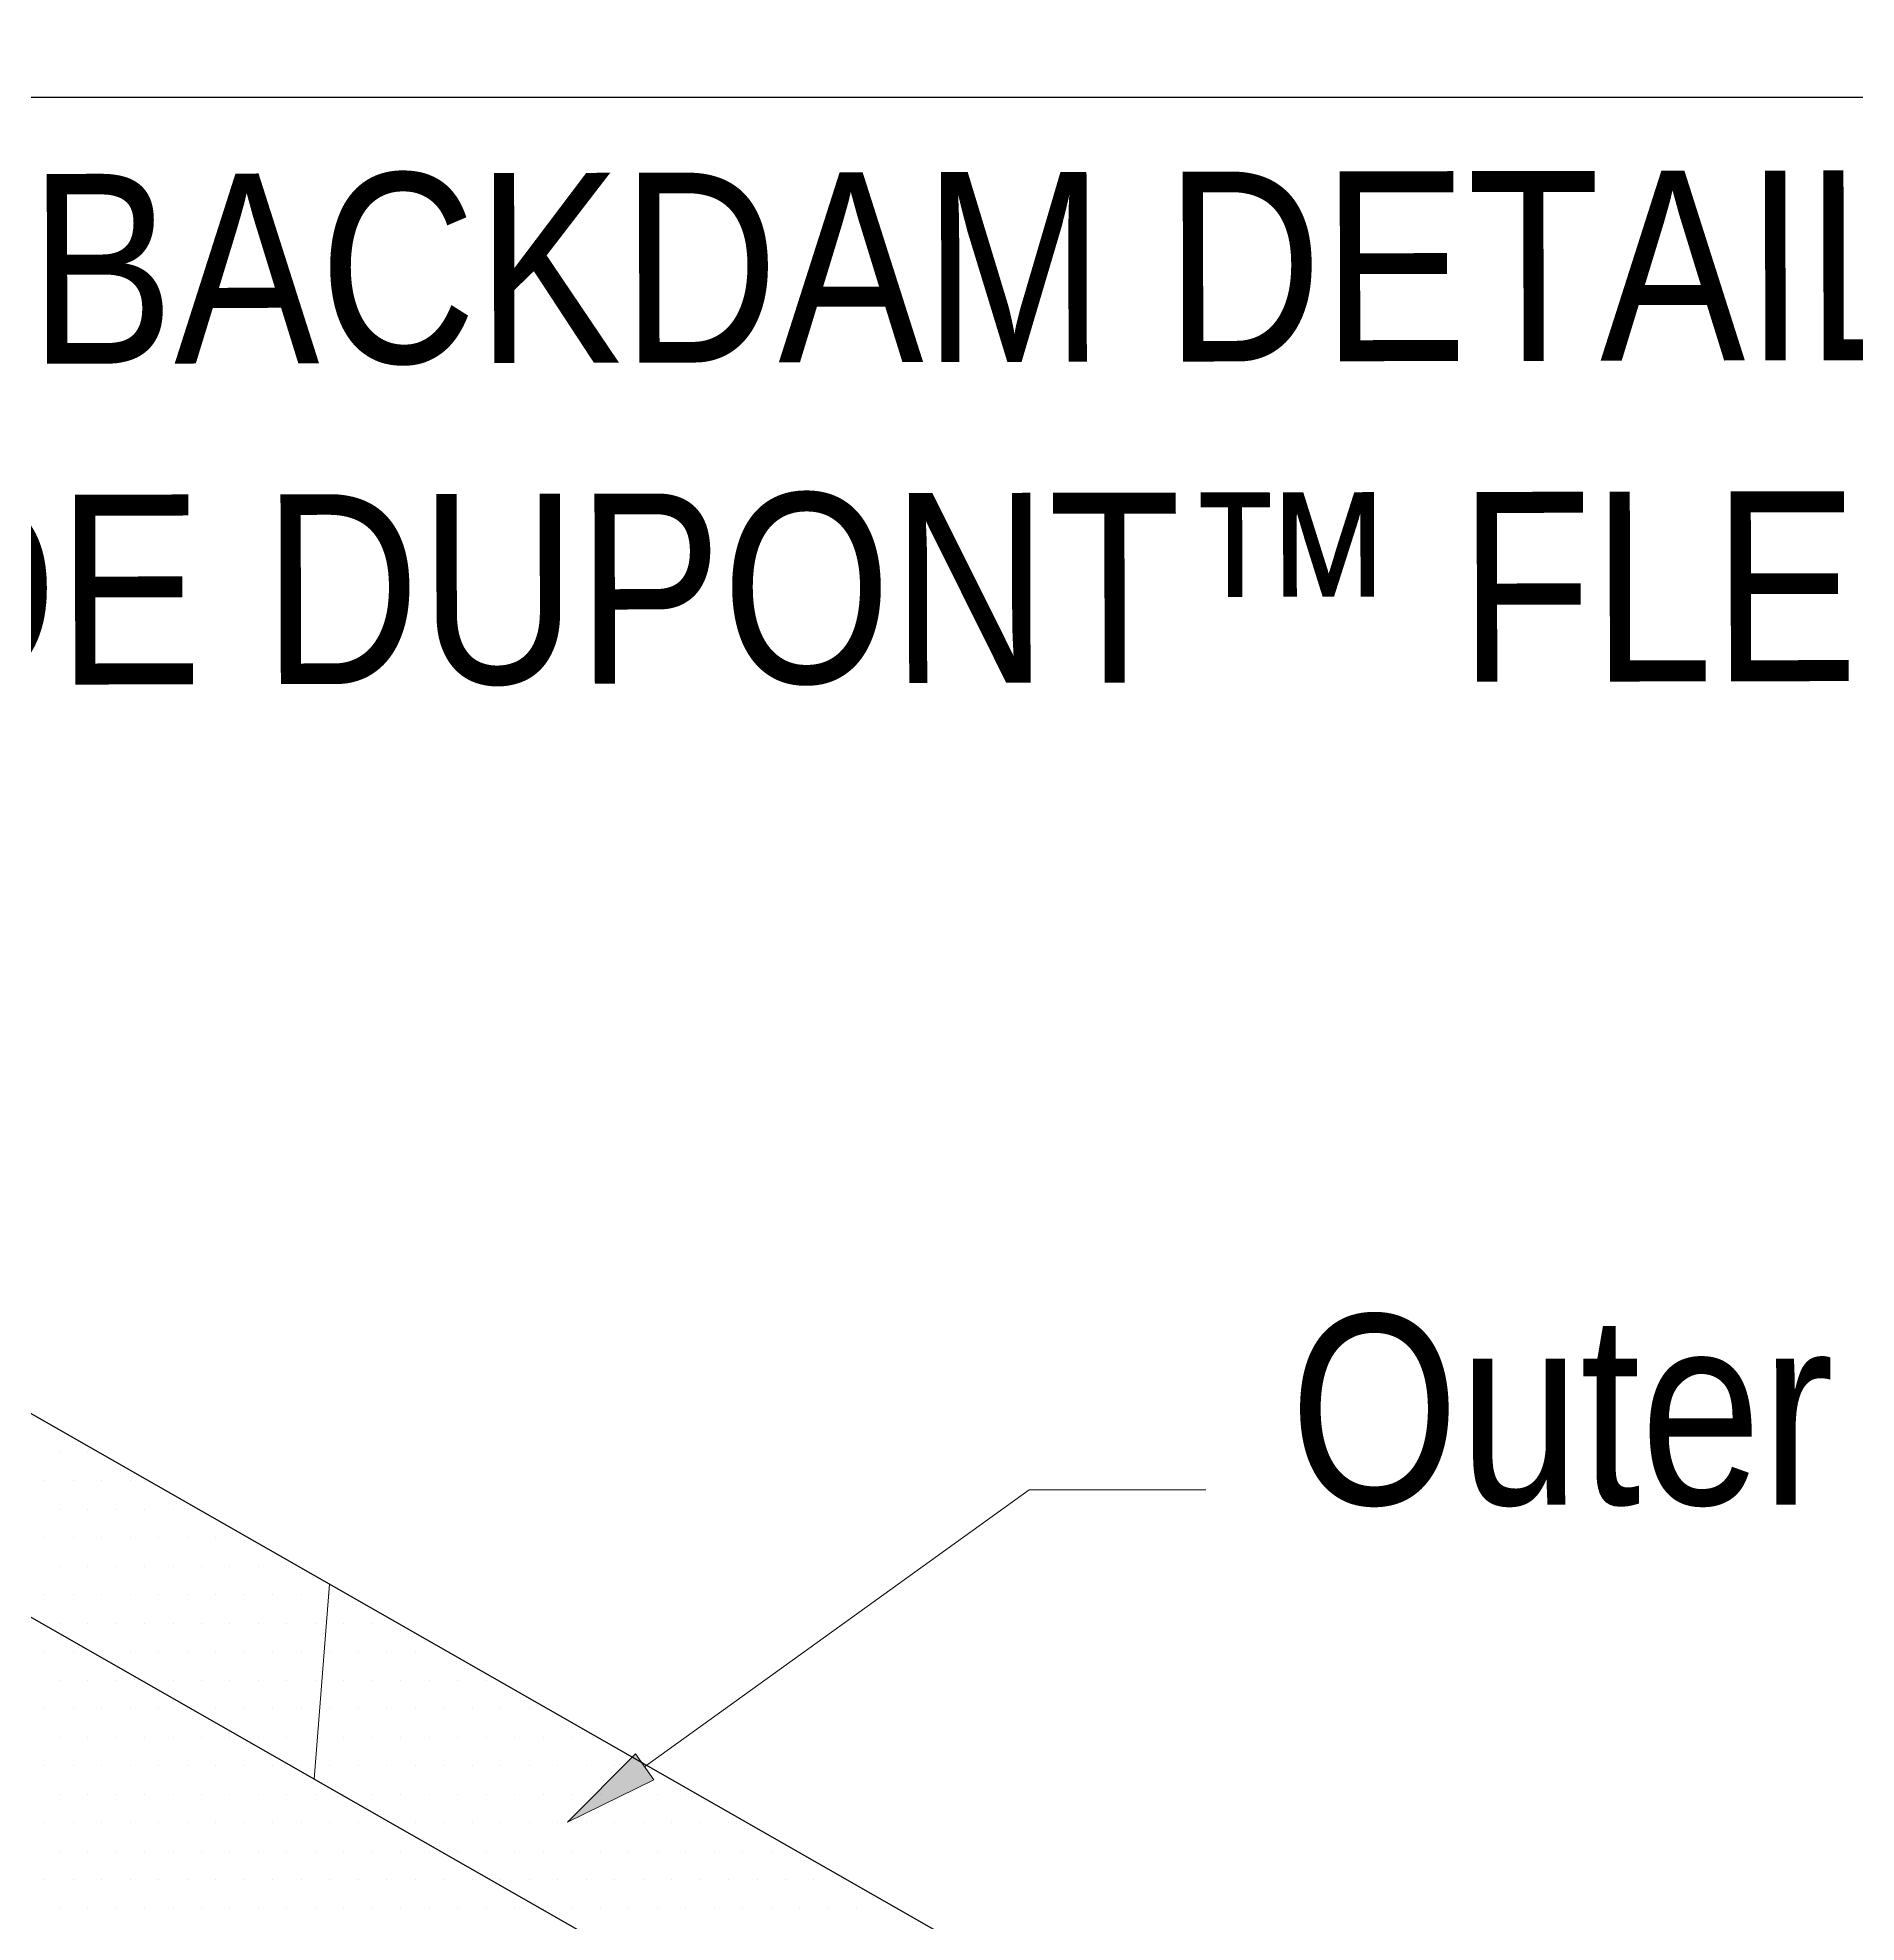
# Model space of a CAD drawing. Extents: x -1392 to 5791, y -3809 to 1722.
# Drawn here: x -600.7 to -514.5, y 1530 to 1619.3 of the extents above; entities that cross this region are included whole.
import ezdxf

# ---------------------------------------------------------------- set-up
doc = ezdxf.new("R2010")
doc.units = 0
doc.header["$MEASUREMENT"] = 0
for name, color, linetype, lineweight in [('.ATI-HATCH', 7, 'Continuous', 0), ('G-ANNO-TTLB', 7, 'Continuous', 0), ('TYVEK', 7, 'Continuous', 0)]:
    doc.layers.add(name, color=color, linetype=linetype, lineweight=lineweight)

# ---------------------------------------------------------------- blocks, each defined once
blk = doc.blocks.new('Block_121')
at = {"layer": '.ATI-HATCH'}
for points, knots in [([(-651.574, 1582.965), (-651.574, 1582.965), (-659.973, 1578.106), (-659.973, 1578.106), (-659.973, 1578.106), (-587.553, 1536.753), (-587.553, 1536.753), (-587.553, 1536.753), (-586.834, 1545.997), (-586.834, 1545.997), (-586.834, 1545.997), (-651.574, 1582.965), (-651.574, 1582.965)], [0, 0, 0, 0, 1, 1, 1, 2, 2, 2, 3, 3, 3, 4, 4, 4, 4]), ([(-659.973, 1578.106), (-659.973, 1578.106), (-668.371, 1573.247), (-668.371, 1573.247), (-668.371, 1573.247), (-676.769, 1568.388), (-676.769, 1568.388), (-676.769, 1568.388), (-542.374, 1491.646), (-542.374, 1491.646), (-542.374, 1491.646), (-525.577, 1501.364), (-525.577, 1501.364), (-525.577, 1501.364), (-659.973, 1578.106), (-659.973, 1578.106)], [0, 0, 0, 0, 1, 1, 1, 2, 2, 2, 3, 3, 3, 4, 4, 4, 5, 5, 5, 5]), ([(-586.834, 1545.997), (-586.834, 1545.997), (-587.553, 1536.753), (-587.553, 1536.753), (-587.553, 1536.753), (-544.344, 1512.08), (-544.344, 1512.08), (-544.344, 1512.08), (-543.625, 1521.324), (-543.625, 1521.324), (-543.625, 1521.324), (-586.834, 1545.997), (-586.834, 1545.997)], [0, 0, 0, 0, 1, 1, 1, 2, 2, 2, 3, 3, 3, 4, 4, 4, 4])]:
    blk.add_open_spline(points, degree=3, knots=knots, dxfattribs=at)
at = {"layer": '.ATI-HATCH', "color": 8, "lineweight": 0, "true_color": 0x808080}
for points in [[(-600.321, 1553.597), (-600.321, 1553.597), (-600.321, 1553.597), (-600.321, 1553.597)], [(-599.646, 1552.247), (-599.646, 1552.247), (-599.646, 1552.247), (-599.646, 1552.247)], [(-598.296, 1552.247), (-598.296, 1552.247), (-598.296, 1552.247), (-598.296, 1552.247)], [(-600.321, 1550.897), (-600.321, 1550.897), (-600.321, 1550.897), (-600.321, 1550.897)], [(-598.971, 1550.897), (-598.971, 1550.897), (-598.971, 1550.897), (-598.971, 1550.897)], [(-597.621, 1550.897), (-597.621, 1550.897), (-597.621, 1550.897), (-597.621, 1550.897)], [(-596.271, 1550.897), (-596.271, 1550.897), (-596.271, 1550.897), (-596.271, 1550.897)], [(-599.646, 1549.547), (-599.646, 1549.547), (-599.646, 1549.547), (-599.646, 1549.547)], [(-598.296, 1549.547), (-598.296, 1549.547), (-598.296, 1549.547), (-598.296, 1549.547)], [(-596.946, 1549.547), (-596.946, 1549.547), (-596.946, 1549.547), (-596.946, 1549.547)], [(-595.596, 1549.547), (-595.596, 1549.547), (-595.596, 1549.547), (-595.596, 1549.547)], [(-594.246, 1549.547), (-594.246, 1549.547), (-594.246, 1549.547), (-594.246, 1549.547)], [(-600.321, 1548.197), (-600.321, 1548.197), (-600.321, 1548.197), (-600.321, 1548.197)], [(-598.971, 1548.197), (-598.971, 1548.197), (-598.971, 1548.197), (-598.971, 1548.197)], [(-597.621, 1548.197), (-597.621, 1548.197), (-597.621, 1548.197), (-597.621, 1548.197)], [(-596.271, 1548.197), (-596.271, 1548.197), (-596.271, 1548.197), (-596.271, 1548.197)], [(-594.921, 1548.197), (-594.921, 1548.197), (-594.921, 1548.197), (-594.921, 1548.197)], [(-593.571, 1548.197), (-593.571, 1548.197), (-593.571, 1548.197), (-593.571, 1548.197)], [(-592.221, 1548.197), (-592.221, 1548.197), (-592.221, 1548.197), (-592.221, 1548.197)], [(-590.871, 1548.197), (-590.871, 1548.197), (-590.871, 1548.197), (-590.871, 1548.197)], [(-599.646, 1546.847), (-599.646, 1546.847), (-599.646, 1546.847), (-599.646, 1546.847)], [(-598.296, 1546.847), (-598.296, 1546.847), (-598.296, 1546.847), (-598.296, 1546.847)], [(-596.946, 1546.847), (-596.946, 1546.847), (-596.946, 1546.847), (-596.946, 1546.847)], [(-595.596, 1546.847), (-595.596, 1546.847), (-595.596, 1546.847), (-595.596, 1546.847)], [(-594.246, 1546.847), (-594.246, 1546.847), (-594.246, 1546.847), (-594.246, 1546.847)], [(-592.896, 1546.847), (-592.896, 1546.847), (-592.896, 1546.847), (-592.896, 1546.847)], [(-591.546, 1546.847), (-591.546, 1546.847), (-591.546, 1546.847), (-591.546, 1546.847)], [(-590.196, 1546.847), (-590.196, 1546.847), (-590.196, 1546.847), (-590.196, 1546.847)], [(-588.846, 1546.847), (-588.846, 1546.847), (-588.846, 1546.847), (-588.846, 1546.847)], [(-600.321, 1545.497), (-600.321, 1545.497), (-600.321, 1545.497), (-600.321, 1545.497)], [(-598.971, 1545.497), (-598.971, 1545.497), (-598.971, 1545.497), (-598.971, 1545.497)], [(-597.621, 1545.497), (-597.621, 1545.497), (-597.621, 1545.497), (-597.621, 1545.497)], [(-596.271, 1545.497), (-596.271, 1545.497), (-596.271, 1545.497), (-596.271, 1545.497)], [(-594.921, 1545.497), (-594.921, 1545.497), (-594.921, 1545.497), (-594.921, 1545.497)], [(-593.571, 1545.497), (-593.571, 1545.497), (-593.571, 1545.497), (-593.571, 1545.497)], [(-592.221, 1545.497), (-592.221, 1545.497), (-592.221, 1545.497), (-592.221, 1545.497)], [(-590.871, 1545.497), (-590.871, 1545.497), (-590.871, 1545.497), (-590.871, 1545.497)], [(-589.521, 1545.497), (-589.521, 1545.497), (-589.521, 1545.497), (-589.521, 1545.497)], [(-588.171, 1545.497), (-588.171, 1545.497), (-588.171, 1545.497), (-588.171, 1545.497)], [(-586.821, 1545.497), (-586.821, 1545.497), (-586.821, 1545.497), (-586.821, 1545.497)], [(-599.646, 1544.147), (-599.646, 1544.147), (-599.646, 1544.147), (-599.646, 1544.147)], [(-598.296, 1544.147), (-598.296, 1544.147), (-598.296, 1544.147), (-598.296, 1544.147)], [(-596.946, 1544.147), (-596.946, 1544.147), (-596.946, 1544.147), (-596.946, 1544.147)], [(-595.596, 1544.147), (-595.596, 1544.147), (-595.596, 1544.147), (-595.596, 1544.147)], [(-594.246, 1544.147), (-594.246, 1544.147), (-594.246, 1544.147), (-594.246, 1544.147)], [(-592.896, 1544.147), (-592.896, 1544.147), (-592.896, 1544.147), (-592.896, 1544.147)], [(-591.546, 1544.147), (-591.546, 1544.147), (-591.546, 1544.147), (-591.546, 1544.147)], [(-590.196, 1544.147), (-590.196, 1544.147), (-590.196, 1544.147), (-590.196, 1544.147)], [(-588.846, 1544.147), (-588.846, 1544.147), (-588.846, 1544.147), (-588.846, 1544.147)], [(-587.496, 1544.147), (-587.496, 1544.147), (-587.496, 1544.147), (-587.496, 1544.147)], [(-586.146, 1544.147), (-586.146, 1544.147), (-586.146, 1544.147), (-586.146, 1544.147)], [(-584.796, 1544.147), (-584.796, 1544.147), (-584.796, 1544.147), (-584.796, 1544.147)], [(-600.321, 1542.797), (-600.321, 1542.797), (-600.321, 1542.797), (-600.321, 1542.797)], [(-598.971, 1542.797), (-598.971, 1542.797), (-598.971, 1542.797), (-598.971, 1542.797)], [(-597.621, 1542.797), (-597.621, 1542.797), (-597.621, 1542.797), (-597.621, 1542.797)], [(-596.271, 1542.797), (-596.271, 1542.797), (-596.271, 1542.797), (-596.271, 1542.797)], [(-594.921, 1542.797), (-594.921, 1542.797), (-594.921, 1542.797), (-594.921, 1542.797)], [(-593.571, 1542.797), (-593.571, 1542.797), (-593.571, 1542.797), (-593.571, 1542.797)], [(-592.221, 1542.797), (-592.221, 1542.797), (-592.221, 1542.797), (-592.221, 1542.797)], [(-590.871, 1542.797), (-590.871, 1542.797), (-590.871, 1542.797), (-590.871, 1542.797)], [(-589.521, 1542.797), (-589.521, 1542.797), (-589.521, 1542.797), (-589.521, 1542.797)], [(-588.171, 1542.797), (-588.171, 1542.797), (-588.171, 1542.797), (-588.171, 1542.797)], [(-586.821, 1542.797), (-586.821, 1542.797), (-586.821, 1542.797), (-586.821, 1542.797)], [(-585.471, 1542.797), (-585.471, 1542.797), (-585.471, 1542.797), (-585.471, 1542.797)], [(-584.121, 1542.797), (-584.121, 1542.797), (-584.121, 1542.797), (-584.121, 1542.797)], [(-582.771, 1542.797), (-582.771, 1542.797), (-582.771, 1542.797), (-582.771, 1542.797)], [(-581.421, 1542.797), (-581.421, 1542.797), (-581.421, 1542.797), (-581.421, 1542.797)], [(-599.646, 1541.447), (-599.646, 1541.447), (-599.646, 1541.447), (-599.646, 1541.447)], [(-598.296, 1541.447), (-598.296, 1541.447), (-598.296, 1541.447), (-598.296, 1541.447)], [(-596.946, 1541.447), (-596.946, 1541.447), (-596.946, 1541.447), (-596.946, 1541.447)], [(-595.596, 1541.447), (-595.596, 1541.447), (-595.596, 1541.447), (-595.596, 1541.447)], [(-594.246, 1541.447), (-594.246, 1541.447), (-594.246, 1541.447), (-594.246, 1541.447)], [(-592.896, 1541.447), (-592.896, 1541.447), (-592.896, 1541.447), (-592.896, 1541.447)], [(-591.546, 1541.447), (-591.546, 1541.447), (-591.546, 1541.447), (-591.546, 1541.447)], [(-590.196, 1541.447), (-590.196, 1541.447), (-590.196, 1541.447), (-590.196, 1541.447)], [(-588.846, 1541.447), (-588.846, 1541.447), (-588.846, 1541.447), (-588.846, 1541.447)], [(-587.496, 1541.447), (-587.496, 1541.447), (-587.496, 1541.447), (-587.496, 1541.447)], [(-586.146, 1541.447), (-586.146, 1541.447), (-586.146, 1541.447), (-586.146, 1541.447)], [(-584.796, 1541.447), (-584.796, 1541.447), (-584.796, 1541.447), (-584.796, 1541.447)], [(-583.446, 1541.447), (-583.446, 1541.447), (-583.446, 1541.447), (-583.446, 1541.447)], [(-582.096, 1541.447), (-582.096, 1541.447), (-582.096, 1541.447), (-582.096, 1541.447)], [(-580.746, 1541.447), (-580.746, 1541.447), (-580.746, 1541.447), (-580.746, 1541.447)], [(-579.396, 1541.447), (-579.396, 1541.447), (-579.396, 1541.447), (-579.396, 1541.447)], [(-600.321, 1540.097), (-600.321, 1540.097), (-600.321, 1540.097), (-600.321, 1540.097)], [(-598.971, 1540.097), (-598.971, 1540.097), (-598.971, 1540.097), (-598.971, 1540.097)], [(-597.621, 1540.097), (-597.621, 1540.097), (-597.621, 1540.097), (-597.621, 1540.097)], [(-596.271, 1540.097), (-596.271, 1540.097), (-596.271, 1540.097), (-596.271, 1540.097)], [(-594.921, 1540.097), (-594.921, 1540.097), (-594.921, 1540.097), (-594.921, 1540.097)], [(-593.571, 1540.097), (-593.571, 1540.097), (-593.571, 1540.097), (-593.571, 1540.097)], [(-592.221, 1540.097), (-592.221, 1540.097), (-592.221, 1540.097), (-592.221, 1540.097)], [(-590.871, 1540.097), (-590.871, 1540.097), (-590.871, 1540.097), (-590.871, 1540.097)], [(-589.521, 1540.097), (-589.521, 1540.097), (-589.521, 1540.097), (-589.521, 1540.097)], [(-588.171, 1540.097), (-588.171, 1540.097), (-588.171, 1540.097), (-588.171, 1540.097)], [(-586.821, 1540.097), (-586.821, 1540.097), (-586.821, 1540.097), (-586.821, 1540.097)], [(-585.471, 1540.097), (-585.471, 1540.097), (-585.471, 1540.097), (-585.471, 1540.097)], [(-584.121, 1540.097), (-584.121, 1540.097), (-584.121, 1540.097), (-584.121, 1540.097)], [(-582.771, 1540.097), (-582.771, 1540.097), (-582.771, 1540.097), (-582.771, 1540.097)], [(-581.421, 1540.097), (-581.421, 1540.097), (-581.421, 1540.097), (-581.421, 1540.097)], [(-580.071, 1540.097), (-580.071, 1540.097), (-580.071, 1540.097), (-580.071, 1540.097)], [(-578.721, 1540.097), (-578.721, 1540.097), (-578.721, 1540.097), (-578.721, 1540.097)], [(-577.371, 1540.097), (-577.371, 1540.097), (-577.371, 1540.097), (-577.371, 1540.097)], [(-599.646, 1538.747), (-599.646, 1538.747), (-599.646, 1538.747), (-599.646, 1538.747)], [(-598.296, 1538.747), (-598.296, 1538.747), (-598.296, 1538.747), (-598.296, 1538.747)], [(-596.946, 1538.747), (-596.946, 1538.747), (-596.946, 1538.747), (-596.946, 1538.747)], [(-595.596, 1538.747), (-595.596, 1538.747), (-595.596, 1538.747), (-595.596, 1538.747)], [(-594.246, 1538.747), (-594.246, 1538.747), (-594.246, 1538.747), (-594.246, 1538.747)], [(-592.896, 1538.747), (-592.896, 1538.747), (-592.896, 1538.747), (-592.896, 1538.747)], [(-591.546, 1538.747), (-591.546, 1538.747), (-591.546, 1538.747), (-591.546, 1538.747)], [(-590.196, 1538.747), (-590.196, 1538.747), (-590.196, 1538.747), (-590.196, 1538.747)], [(-588.846, 1538.747), (-588.846, 1538.747), (-588.846, 1538.747), (-588.846, 1538.747)], [(-587.496, 1538.747), (-587.496, 1538.747), (-587.496, 1538.747), (-587.496, 1538.747)], [(-586.146, 1538.747), (-586.146, 1538.747), (-586.146, 1538.747), (-586.146, 1538.747)], [(-584.796, 1538.747), (-584.796, 1538.747), (-584.796, 1538.747), (-584.796, 1538.747)], [(-583.446, 1538.747), (-583.446, 1538.747), (-583.446, 1538.747), (-583.446, 1538.747)], [(-582.096, 1538.747), (-582.096, 1538.747), (-582.096, 1538.747), (-582.096, 1538.747)], [(-580.746, 1538.747), (-580.746, 1538.747), (-580.746, 1538.747), (-580.746, 1538.747)], [(-579.396, 1538.747), (-579.396, 1538.747), (-579.396, 1538.747), (-579.396, 1538.747)], [(-578.046, 1538.747), (-578.046, 1538.747), (-578.046, 1538.747), (-578.046, 1538.747)], [(-576.696, 1538.747), (-576.696, 1538.747), (-576.696, 1538.747), (-576.696, 1538.747)], [(-575.346, 1538.747), (-575.346, 1538.747), (-575.346, 1538.747), (-575.346, 1538.747)], [(-600.321, 1537.397), (-600.321, 1537.397), (-600.321, 1537.397), (-600.321, 1537.397)], [(-598.971, 1537.397), (-598.971, 1537.397), (-598.971, 1537.397), (-598.971, 1537.397)], [(-597.621, 1537.397), (-597.621, 1537.397), (-597.621, 1537.397), (-597.621, 1537.397)], [(-596.271, 1537.397), (-596.271, 1537.397), (-596.271, 1537.397), (-596.271, 1537.397)], [(-594.921, 1537.397), (-594.921, 1537.397), (-594.921, 1537.397), (-594.921, 1537.397)], [(-593.571, 1537.397), (-593.571, 1537.397), (-593.571, 1537.397), (-593.571, 1537.397)], [(-592.221, 1537.397), (-592.221, 1537.397), (-592.221, 1537.397), (-592.221, 1537.397)], [(-590.871, 1537.397), (-590.871, 1537.397), (-590.871, 1537.397), (-590.871, 1537.397)], [(-589.521, 1537.397), (-589.521, 1537.397), (-589.521, 1537.397), (-589.521, 1537.397)], [(-588.171, 1537.397), (-588.171, 1537.397), (-588.171, 1537.397), (-588.171, 1537.397)], [(-586.821, 1537.397), (-586.821, 1537.397), (-586.821, 1537.397), (-586.821, 1537.397)], [(-585.471, 1537.397), (-585.471, 1537.397), (-585.471, 1537.397), (-585.471, 1537.397)], [(-584.121, 1537.397), (-584.121, 1537.397), (-584.121, 1537.397), (-584.121, 1537.397)], [(-582.771, 1537.397), (-582.771, 1537.397), (-582.771, 1537.397), (-582.771, 1537.397)], [(-581.421, 1537.397), (-581.421, 1537.397), (-581.421, 1537.397), (-581.421, 1537.397)], [(-580.071, 1537.397), (-580.071, 1537.397), (-580.071, 1537.397), (-580.071, 1537.397)], [(-578.721, 1537.397), (-578.721, 1537.397), (-578.721, 1537.397), (-578.721, 1537.397)], [(-577.371, 1537.397), (-577.371, 1537.397), (-577.371, 1537.397), (-577.371, 1537.397)], [(-576.021, 1537.397), (-576.021, 1537.397), (-576.021, 1537.397), (-576.021, 1537.397)], [(-574.671, 1537.397), (-574.671, 1537.397), (-574.671, 1537.397), (-574.671, 1537.397)], [(-573.321, 1537.397), (-573.321, 1537.397), (-573.321, 1537.397), (-573.321, 1537.397)], [(-571.971, 1537.397), (-571.971, 1537.397), (-571.971, 1537.397), (-571.971, 1537.397)], [(-599.646, 1536.047), (-599.646, 1536.047), (-599.646, 1536.047), (-599.646, 1536.047)], [(-598.296, 1536.047), (-598.296, 1536.047), (-598.296, 1536.047), (-598.296, 1536.047)], [(-596.946, 1536.047), (-596.946, 1536.047), (-596.946, 1536.047), (-596.946, 1536.047)], [(-595.596, 1536.047), (-595.596, 1536.047), (-595.596, 1536.047), (-595.596, 1536.047)], [(-594.246, 1536.047), (-594.246, 1536.047), (-594.246, 1536.047), (-594.246, 1536.047)], [(-592.896, 1536.047), (-592.896, 1536.047), (-592.896, 1536.047), (-592.896, 1536.047)], [(-591.546, 1536.047), (-591.546, 1536.047), (-591.546, 1536.047), (-591.546, 1536.047)], [(-590.196, 1536.047), (-590.196, 1536.047), (-590.196, 1536.047), (-590.196, 1536.047)], [(-588.846, 1536.047), (-588.846, 1536.047), (-588.846, 1536.047), (-588.846, 1536.047)], [(-587.496, 1536.047), (-587.496, 1536.047), (-587.496, 1536.047), (-587.496, 1536.047)], [(-586.146, 1536.047), (-586.146, 1536.047), (-586.146, 1536.047), (-586.146, 1536.047)], [(-584.796, 1536.047), (-584.796, 1536.047), (-584.796, 1536.047), (-584.796, 1536.047)], [(-583.446, 1536.047), (-583.446, 1536.047), (-583.446, 1536.047), (-583.446, 1536.047)], [(-582.096, 1536.047), (-582.096, 1536.047), (-582.096, 1536.047), (-582.096, 1536.047)], [(-580.746, 1536.047), (-580.746, 1536.047), (-580.746, 1536.047), (-580.746, 1536.047)], [(-579.396, 1536.047), (-579.396, 1536.047), (-579.396, 1536.047), (-579.396, 1536.047)], [(-578.046, 1536.047), (-578.046, 1536.047), (-578.046, 1536.047), (-578.046, 1536.047)], [(-576.696, 1536.047), (-576.696, 1536.047), (-576.696, 1536.047), (-576.696, 1536.047)], [(-575.346, 1536.047), (-575.346, 1536.047), (-575.346, 1536.047), (-575.346, 1536.047)], [(-573.996, 1536.047), (-573.996, 1536.047), (-573.996, 1536.047), (-573.996, 1536.047)], [(-572.646, 1536.047), (-572.646, 1536.047), (-572.646, 1536.047), (-572.646, 1536.047)], [(-571.296, 1536.047), (-571.296, 1536.047), (-571.296, 1536.047), (-571.296, 1536.047)], [(-569.946, 1536.047), (-569.946, 1536.047), (-569.946, 1536.047), (-569.946, 1536.047)], [(-600.321, 1534.697), (-600.321, 1534.697), (-600.321, 1534.697), (-600.321, 1534.697)], [(-598.971, 1534.697), (-598.971, 1534.697), (-598.971, 1534.697), (-598.971, 1534.697)], [(-597.621, 1534.697), (-597.621, 1534.697), (-597.621, 1534.697), (-597.621, 1534.697)], [(-596.271, 1534.697), (-596.271, 1534.697), (-596.271, 1534.697), (-596.271, 1534.697)], [(-594.921, 1534.697), (-594.921, 1534.697), (-594.921, 1534.697), (-594.921, 1534.697)], [(-593.571, 1534.697), (-593.571, 1534.697), (-593.571, 1534.697), (-593.571, 1534.697)], [(-592.221, 1534.697), (-592.221, 1534.697), (-592.221, 1534.697), (-592.221, 1534.697)], [(-590.871, 1534.697), (-590.871, 1534.697), (-590.871, 1534.697), (-590.871, 1534.697)], [(-589.521, 1534.697), (-589.521, 1534.697), (-589.521, 1534.697), (-589.521, 1534.697)], [(-588.171, 1534.697), (-588.171, 1534.697), (-588.171, 1534.697), (-588.171, 1534.697)], [(-586.821, 1534.697), (-586.821, 1534.697), (-586.821, 1534.697), (-586.821, 1534.697)], [(-585.471, 1534.697), (-585.471, 1534.697), (-585.471, 1534.697), (-585.471, 1534.697)], [(-584.121, 1534.697), (-584.121, 1534.697), (-584.121, 1534.697), (-584.121, 1534.697)], [(-582.771, 1534.697), (-582.771, 1534.697), (-582.771, 1534.697), (-582.771, 1534.697)], [(-581.421, 1534.697), (-581.421, 1534.697), (-581.421, 1534.697), (-581.421, 1534.697)], [(-580.071, 1534.697), (-580.071, 1534.697), (-580.071, 1534.697), (-580.071, 1534.697)], [(-578.721, 1534.697), (-578.721, 1534.697), (-578.721, 1534.697), (-578.721, 1534.697)], [(-577.371, 1534.697), (-577.371, 1534.697), (-577.371, 1534.697), (-577.371, 1534.697)], [(-576.021, 1534.697), (-576.021, 1534.697), (-576.021, 1534.697), (-576.021, 1534.697)], [(-574.671, 1534.697), (-574.671, 1534.697), (-574.671, 1534.697), (-574.671, 1534.697)], [(-573.321, 1534.697), (-573.321, 1534.697), (-573.321, 1534.697), (-573.321, 1534.697)], [(-571.971, 1534.697), (-571.971, 1534.697), (-571.971, 1534.697), (-571.971, 1534.697)], [(-570.621, 1534.697), (-570.621, 1534.697), (-570.621, 1534.697), (-570.621, 1534.697)], [(-569.271, 1534.697), (-569.271, 1534.697), (-569.271, 1534.697), (-569.271, 1534.697)], [(-567.921, 1534.697), (-567.921, 1534.697), (-567.921, 1534.697), (-567.921, 1534.697)], [(-599.646, 1533.347), (-599.646, 1533.347), (-599.646, 1533.347), (-599.646, 1533.347)], [(-598.296, 1533.347), (-598.296, 1533.347), (-598.296, 1533.347), (-598.296, 1533.347)], [(-596.946, 1533.347), (-596.946, 1533.347), (-596.946, 1533.347), (-596.946, 1533.347)], [(-595.596, 1533.347), (-595.596, 1533.347), (-595.596, 1533.347), (-595.596, 1533.347)], [(-594.246, 1533.347), (-594.246, 1533.347), (-594.246, 1533.347), (-594.246, 1533.347)], [(-592.896, 1533.347), (-592.896, 1533.347), (-592.896, 1533.347), (-592.896, 1533.347)], [(-591.546, 1533.347), (-591.546, 1533.347), (-591.546, 1533.347), (-591.546, 1533.347)], [(-590.196, 1533.347), (-590.196, 1533.347), (-590.196, 1533.347), (-590.196, 1533.347)], [(-588.846, 1533.347), (-588.846, 1533.347), (-588.846, 1533.347), (-588.846, 1533.347)], [(-587.496, 1533.347), (-587.496, 1533.347), (-587.496, 1533.347), (-587.496, 1533.347)], [(-586.146, 1533.347), (-586.146, 1533.347), (-586.146, 1533.347), (-586.146, 1533.347)], [(-584.796, 1533.347), (-584.796, 1533.347), (-584.796, 1533.347), (-584.796, 1533.347)], [(-583.446, 1533.347), (-583.446, 1533.347), (-583.446, 1533.347), (-583.446, 1533.347)], [(-582.096, 1533.347), (-582.096, 1533.347), (-582.096, 1533.347), (-582.096, 1533.347)], [(-580.746, 1533.347), (-580.746, 1533.347), (-580.746, 1533.347), (-580.746, 1533.347)], [(-579.396, 1533.347), (-579.396, 1533.347), (-579.396, 1533.347), (-579.396, 1533.347)], [(-578.046, 1533.347), (-578.046, 1533.347), (-578.046, 1533.347), (-578.046, 1533.347)], [(-576.696, 1533.347), (-576.696, 1533.347), (-576.696, 1533.347), (-576.696, 1533.347)], [(-575.346, 1533.347), (-575.346, 1533.347), (-575.346, 1533.347), (-575.346, 1533.347)], [(-573.996, 1533.347), (-573.996, 1533.347), (-573.996, 1533.347), (-573.996, 1533.347)], [(-572.646, 1533.347), (-572.646, 1533.347), (-572.646, 1533.347), (-572.646, 1533.347)], [(-571.296, 1533.347), (-571.296, 1533.347), (-571.296, 1533.347), (-571.296, 1533.347)], [(-569.946, 1533.347), (-569.946, 1533.347), (-569.946, 1533.347), (-569.946, 1533.347)], [(-568.596, 1533.347), (-568.596, 1533.347), (-568.596, 1533.347), (-568.596, 1533.347)], [(-567.246, 1533.347), (-567.246, 1533.347), (-567.246, 1533.347), (-567.246, 1533.347)], [(-565.896, 1533.347), (-565.896, 1533.347), (-565.896, 1533.347), (-565.896, 1533.347)], [(-600.321, 1531.997), (-600.321, 1531.997), (-600.321, 1531.997), (-600.321, 1531.997)], [(-598.971, 1531.997), (-598.971, 1531.997), (-598.971, 1531.997), (-598.971, 1531.997)], [(-597.621, 1531.997), (-597.621, 1531.997), (-597.621, 1531.997), (-597.621, 1531.997)], [(-596.271, 1531.997), (-596.271, 1531.997), (-596.271, 1531.997), (-596.271, 1531.997)], [(-594.921, 1531.997), (-594.921, 1531.997), (-594.921, 1531.997), (-594.921, 1531.997)], [(-593.571, 1531.997), (-593.571, 1531.997), (-593.571, 1531.997), (-593.571, 1531.997)], [(-592.221, 1531.997), (-592.221, 1531.997), (-592.221, 1531.997), (-592.221, 1531.997)], [(-590.871, 1531.997), (-590.871, 1531.997), (-590.871, 1531.997), (-590.871, 1531.997)], [(-589.521, 1531.997), (-589.521, 1531.997), (-589.521, 1531.997), (-589.521, 1531.997)], [(-588.171, 1531.997), (-588.171, 1531.997), (-588.171, 1531.997), (-588.171, 1531.997)], [(-586.821, 1531.997), (-586.821, 1531.997), (-586.821, 1531.997), (-586.821, 1531.997)], [(-585.471, 1531.997), (-585.471, 1531.997), (-585.471, 1531.997), (-585.471, 1531.997)], [(-584.121, 1531.997), (-584.121, 1531.997), (-584.121, 1531.997), (-584.121, 1531.997)], [(-582.771, 1531.997), (-582.771, 1531.997), (-582.771, 1531.997), (-582.771, 1531.997)], [(-581.421, 1531.997), (-581.421, 1531.997), (-581.421, 1531.997), (-581.421, 1531.997)], [(-580.071, 1531.997), (-580.071, 1531.997), (-580.071, 1531.997), (-580.071, 1531.997)], [(-578.721, 1531.997), (-578.721, 1531.997), (-578.721, 1531.997), (-578.721, 1531.997)], [(-577.371, 1531.997), (-577.371, 1531.997), (-577.371, 1531.997), (-577.371, 1531.997)], [(-576.021, 1531.997), (-576.021, 1531.997), (-576.021, 1531.997), (-576.021, 1531.997)], [(-574.671, 1531.997), (-574.671, 1531.997), (-574.671, 1531.997), (-574.671, 1531.997)], [(-573.321, 1531.997), (-573.321, 1531.997), (-573.321, 1531.997), (-573.321, 1531.997)], [(-571.971, 1531.997), (-571.971, 1531.997), (-571.971, 1531.997), (-571.971, 1531.997)], [(-570.621, 1531.997), (-570.621, 1531.997), (-570.621, 1531.997), (-570.621, 1531.997)], [(-569.271, 1531.997), (-569.271, 1531.997), (-569.271, 1531.997), (-569.271, 1531.997)], [(-567.921, 1531.997), (-567.921, 1531.997), (-567.921, 1531.997), (-567.921, 1531.997)], [(-566.571, 1531.997), (-566.571, 1531.997), (-566.571, 1531.997), (-566.571, 1531.997)], [(-565.221, 1531.997), (-565.221, 1531.997), (-565.221, 1531.997), (-565.221, 1531.997)], [(-563.871, 1531.997), (-563.871, 1531.997), (-563.871, 1531.997), (-563.871, 1531.997)], [(-562.521, 1531.997), (-562.521, 1531.997), (-562.521, 1531.997), (-562.521, 1531.997)], [(-599.646, 1530.647), (-599.646, 1530.647), (-599.646, 1530.647), (-599.646, 1530.647)], [(-598.296, 1530.647), (-598.296, 1530.647), (-598.296, 1530.647), (-598.296, 1530.647)], [(-596.946, 1530.647), (-596.946, 1530.647), (-596.946, 1530.647), (-596.946, 1530.647)], [(-595.596, 1530.647), (-595.596, 1530.647), (-595.596, 1530.647), (-595.596, 1530.647)], [(-594.246, 1530.647), (-594.246, 1530.647), (-594.246, 1530.647), (-594.246, 1530.647)], [(-592.896, 1530.647), (-592.896, 1530.647), (-592.896, 1530.647), (-592.896, 1530.647)], [(-591.546, 1530.647), (-591.546, 1530.647), (-591.546, 1530.647), (-591.546, 1530.647)], [(-590.196, 1530.647), (-590.196, 1530.647), (-590.196, 1530.647), (-590.196, 1530.647)], [(-588.846, 1530.647), (-588.846, 1530.647), (-588.846, 1530.647), (-588.846, 1530.647)], [(-587.496, 1530.647), (-587.496, 1530.647), (-587.496, 1530.647), (-587.496, 1530.647)], [(-586.146, 1530.647), (-586.146, 1530.647), (-586.146, 1530.647), (-586.146, 1530.647)], [(-584.796, 1530.647), (-584.796, 1530.647), (-584.796, 1530.647), (-584.796, 1530.647)], [(-583.446, 1530.647), (-583.446, 1530.647), (-583.446, 1530.647), (-583.446, 1530.647)], [(-582.096, 1530.647), (-582.096, 1530.647), (-582.096, 1530.647), (-582.096, 1530.647)], [(-580.746, 1530.647), (-580.746, 1530.647), (-580.746, 1530.647), (-580.746, 1530.647)], [(-579.396, 1530.647), (-579.396, 1530.647), (-579.396, 1530.647), (-579.396, 1530.647)], [(-578.046, 1530.647), (-578.046, 1530.647), (-578.046, 1530.647), (-578.046, 1530.647)], [(-576.696, 1530.647), (-576.696, 1530.647), (-576.696, 1530.647), (-576.696, 1530.647)], [(-575.346, 1530.647), (-575.346, 1530.647), (-575.346, 1530.647), (-575.346, 1530.647)], [(-573.996, 1530.647), (-573.996, 1530.647), (-573.996, 1530.647), (-573.996, 1530.647)], [(-572.646, 1530.647), (-572.646, 1530.647), (-572.646, 1530.647), (-572.646, 1530.647)], [(-571.296, 1530.647), (-571.296, 1530.647), (-571.296, 1530.647), (-571.296, 1530.647)], [(-569.946, 1530.647), (-569.946, 1530.647), (-569.946, 1530.647), (-569.946, 1530.647)], [(-568.596, 1530.647), (-568.596, 1530.647), (-568.596, 1530.647), (-568.596, 1530.647)], [(-567.246, 1530.647), (-567.246, 1530.647), (-567.246, 1530.647), (-567.246, 1530.647)], [(-565.896, 1530.647), (-565.896, 1530.647), (-565.896, 1530.647), (-565.896, 1530.647)], [(-564.546, 1530.647), (-564.546, 1530.647), (-564.546, 1530.647), (-564.546, 1530.647)], [(-563.196, 1530.647), (-563.196, 1530.647), (-563.196, 1530.647), (-563.196, 1530.647)], [(-561.846, 1530.647), (-561.846, 1530.647), (-561.846, 1530.647), (-561.846, 1530.647)], [(-560.496, 1530.647), (-560.496, 1530.647), (-560.496, 1530.647), (-560.496, 1530.647)]]:
    blk.add_open_spline(points, degree=3, dxfattribs=at)
blk = doc.blocks.new('Block_441')
at = {"layer": 'TYVEK', "char_height": 0.2, "attachment_point": 7, "rotation": 0.1123}
for s, insert in [('\\C18;\\c0;\\FArial Narrow|b0|i0|c1;\\H8.999924;\\W0.999992;OPTIONAL BACKDAM DETAIL WHEN USING', (-656.057, 1603.607)), ('\\C18;\\c0;\\FArial Narrow|b0|i0|c1;\\H8.999924;\\W0.999992;9" WIDE DUPONT™ FLEXWRAP™', (-632.017, 1588.447))]:
    blk.add_mtext(s, dxfattribs=dict(at, insert=insert))
blk = doc.blocks.new('Block_445')
at = {"layer": 'TYVEK', "true_color": 0x000000, "transparency": 33554483}
h = blk.add_hatch(color=18, dxfattribs=at)
h.dxf.hatch_style = 2
h.paths.add_polyline_path([(-571.458, 1536.733), (-575.547, 1534.712), (-572.334, 1537.95)])
at = {"layer": 'TYVEK', "color": 18, "lineweight": 0, "true_color": 0x000000}
for p, q in [((-571.896, 1537.342), (-553.672, 1550.467)), ((-553.672, 1550.467), (-545.305, 1550.467))]:
    blk.add_line(p, q, dxfattribs=at)
at = {"layer": 'TYVEK'}
blk.add_lwpolyline([(-571.458, 1536.733), (-575.547, 1534.712), (-572.334, 1537.95), (-572.334, 1537.95)], close=True, dxfattribs=at)
at = {"layer": 'TYVEK', "insert": (-541.327, 1547.058), "char_height": 0.2, "attachment_point": 7}
blk.add_mtext('\\C18;\\c0;\\FArial Narrow|b0|i0|c1;\\H8.999997;\\W1.000000;Outer release paper', dxfattribs=at)

msp = doc.modelspace()

# ---------------------------------------------------------------- hatches: boundary and pattern name
at = {"layer": 'G-ANNO-TTLB', "true_color": 0xff00ff, "transparency": 33554687}
h = msp.add_hatch(color=6, dxfattribs=at)
edge = h.paths.add_edge_path()
edge.add_spline(control_points=[(1773.018, -796.5), (1773.018, -796.5), (-1156.5, -796.5), (-1156.5, -796.5), (-1156.5, -796.5), (-1156.5, 1660.5), (-1156.5, 1660.5), (-1156.5, 1660.5), (1773.018, 1660.5), (1773.018, 1660.5), (1773.018, 1660.5), (1773.018, -796.5), (1773.018, -796.5)], knot_values=[0, 0, 0, 0, 1, 1, 1, 2, 2, 2, 3, 3, 3, 4, 4, 4, 4], degree=3, periodic=0)
edge = h.paths.add_edge_path()
edge.add_spline(control_points=[(-1147.5, 1651.5), (-1147.5, 1651.5), (-1147.5, -787.5), (-1147.5, -787.5), (-1147.5, -787.5), (1764.018, -787.5), (1764.018, -787.5), (1764.018, -787.5), (1764.018, 1651.5), (1764.018, 1651.5), (1764.018, 1651.5), (-1147.5, 1651.5), (-1147.5, 1651.5)], knot_values=[0, 0, 0, 0, 1, 1, 1, 2, 2, 2, 3, 3, 3, 4, 4, 4, 4], degree=3, periodic=0)
edge.add_line((-1147.5, 1651.5), (-1147.5, 1651.5))

# ---------------------------------------------------------------- linework, layer by layer
at = {"layer": 'G-ANNO-TTLB'}
for points in [[(1773.018, -796.5), (1773.018, -796.5), (-1156.5, -796.5), (-1156.5, -796.5), (-1156.5, -796.5), (-1156.5, 1660.5), (-1156.5, 1660.5), (-1156.5, 1660.5), (1773.018, 1660.5), (1773.018, 1660.5), (1773.018, 1660.5), (1773.018, -796.5), (1773.018, -796.5)], [(-1147.5, 1651.5), (-1147.5, 1651.5), (-1147.5, -787.5), (-1147.5, -787.5), (-1147.5, -787.5), (1764.018, -787.5), (1764.018, -787.5), (1764.018, -787.5), (1764.018, 1651.5), (1764.018, 1651.5), (1764.018, 1651.5), (-1147.5, 1651.5), (-1147.5, 1651.5)]]:
    msp.add_open_spline(points, degree=3, knots=[0, 0, 0, 0, 1, 1, 1, 2, 2, 2, 3, 3, 3, 4, 4, 4, 4], dxfattribs=at)
at = {"layer": 'TYVEK', "color": 4, "lineweight": 25, "true_color": 0x00ffff}
for p, q in [((-517.179, 1506.222), (-651.574, 1582.965)), ((-525.577, 1501.364), (-659.973, 1578.106))]:
    msp.add_line(p, q, dxfattribs=at)
at = {"layer": 'TYVEK', "color": 18, "lineweight": 25, "true_color": 0x000000}
msp.add_lwpolyline([(-682.766, 1616.484), (-422.076, 1616.484), (-422.076, 1442.634), (-682.766, 1442.634)], close=True, dxfattribs=at)

# ---------------------------------------------------------------- block references
at = {"layer": '.ATI-HATCH'}
msp.add_blockref('Block_121', (0, 0), dxfattribs=at)
at = {"layer": 'TYVEK'}
for name in ['Block_441', 'Block_445']:
    msp.add_blockref(name, (0, 0), dxfattribs=at)

doc.saveas('drawing.dxf')
